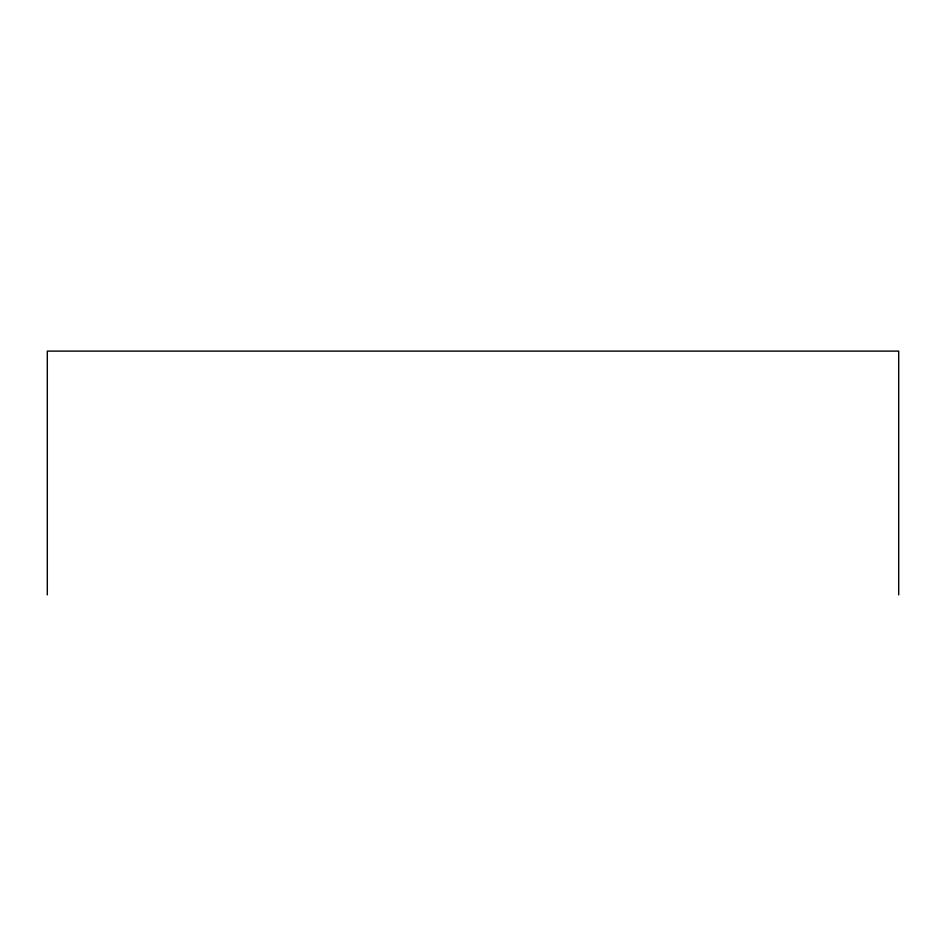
<?xml version="1.0" encoding="UTF-8"?>
<svg xmlns="http://www.w3.org/2000/svg" width="946" height="946" viewBox="0 0 946 946"><rect width="100%" height="100%" fill="white"/><g stroke="black" fill="none" stroke-linecap="round" stroke-linejoin="round"><path stroke-width="1.42" d="M898.7 594.892L898.7 351.108L47.3 351.108L47.3 594.892"/></g></svg>
